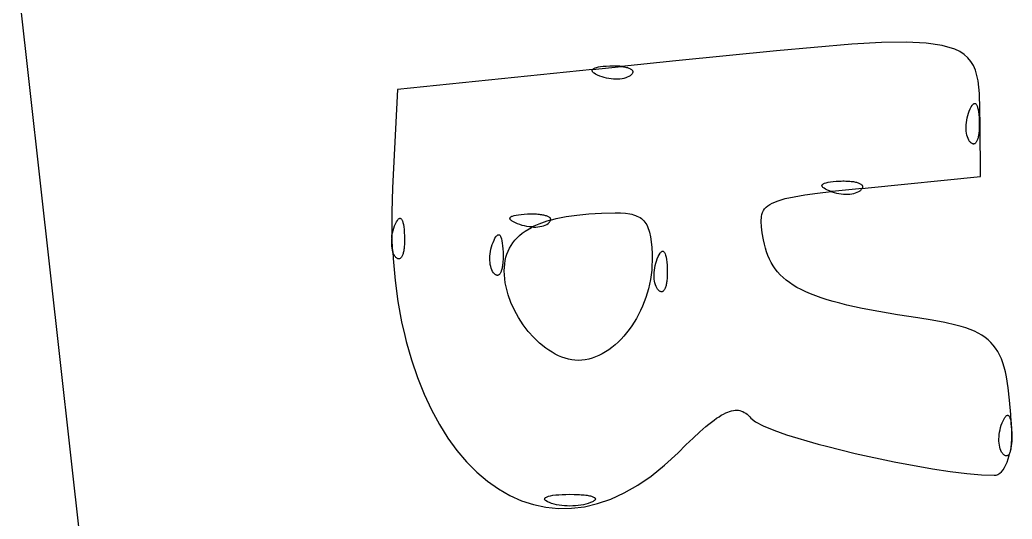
# Model space of a CAD drawing. Extents: x 70.3 to 133.4, y -81.7 to -32.
# Drawn here: x 76.0339 to 76.5136, y -64.3532 to -64.1118 of the extents above; entities that cross this region are included whole.
import ezdxf

# ---------------------------------------------------------------- set-up
doc = ezdxf.new("R2010")
doc.units = 0
doc.layers.add('BLACK', color=7, linetype='CONTINUOUS')

msp = doc.modelspace()

# ---------------------------------------------------------------- linework, layer by layer
at = {"layer": 'BLACK', "linetype": 'CONTINUOUS'}
for p, q in [((76.06367, -64.367528), (76.033922, -64.100982)), ((76.436137, -64.123609), (76.399634, -64.126742)), ((76.450389, -64.122822), (76.436137, -64.123609)), ((76.462265, -64.122615), (76.450389, -64.122822)), ((76.471983, -64.123035), (76.462265, -64.122615)), ((76.479759, -64.124127), (76.471983, -64.123035)), ((76.485811, -64.125936), (76.479759, -64.124127)), ((76.399634, -64.126742), (76.351019, -64.131651)), ((76.488258, -64.127124), (76.485811, -64.125936)), ((76.490356, -64.128509), (76.488258, -64.127124)), ((76.492132, -64.130095), (76.490356, -64.128509)), ((76.31903, -64.134188), (76.317383, -64.134277)), ((76.319804, -64.134162), (76.31903, -64.134188)), ((76.320555, -64.134149), (76.319804, -64.134162)), ((76.321284, -64.134149), (76.320555, -64.134149)), ((76.321989, -64.13416), (76.321284, -64.134149)), ((76.322669, -64.134184), (76.321989, -64.13416)), ((76.323325, -64.134219), (76.322669, -64.134184)), ((76.323955, -64.134266), (76.323325, -64.134219)), ((76.324559, -64.134323), (76.323955, -64.134266)), ((76.351019, -64.131651), (76.324764, -64.134348)), ((76.493613, -64.13189), (76.492132, -64.130095)), ((76.494825, -64.133898), (76.493613, -64.13189)), ((76.495797, -64.136125), (76.494825, -64.133898)), ((76.310786, -64.135783), (76.216504, -64.145467)), ((76.310527, -64.136275), (76.310569, -64.136104)), ((76.310531, -64.136453), (76.310527, -64.136275)), ((76.310582, -64.136636), (76.310531, -64.136453)), ((76.310569, -64.136104), (76.310657, -64.135938)), ((76.310679, -64.136825), (76.310582, -64.136636)), ((76.310657, -64.135938), (76.310786, -64.135783)), ((76.310822, -64.137019), (76.310679, -64.136825)), ((76.310786, -64.135783), (76.324764, -64.134348)), ((76.31079, -64.135778), (76.310786, -64.135783)), ((76.31097, -64.135625), (76.31079, -64.135778)), ((76.311012, -64.137219), (76.310822, -64.137019)), ((76.311194, -64.135478), (76.31097, -64.135625)), ((76.311249, -64.137423), (76.311012, -64.137219)), ((76.311465, -64.135338), (76.311194, -64.135478)), ((76.311534, -64.137632), (76.311249, -64.137423)), ((76.31178, -64.135204), (76.311465, -64.135338)), ((76.312244, -64.138065), (76.311534, -64.137632)), ((76.312545, -64.134959), (76.31178, -64.135204)), ((76.313144, -64.138516), (76.312244, -64.138065)), ((76.31349, -64.134741), (76.312545, -64.134959)), ((76.314235, -64.138983), (76.313144, -64.138516)), ((76.314611, -64.134555), (76.31349, -64.134741)), ((76.315321, -64.139383), (76.314235, -64.138983)), ((76.31591, -64.134399), (76.314611, -64.134555)), ((76.317383, -64.134277), (76.31591, -64.134399)), ((76.324764, -64.134348), (76.324559, -64.134323)), ((76.324764, -64.134348), (76.325136, -64.134392)), ((76.325136, -64.134392), (76.325686, -64.134471)), ((76.325686, -64.134471), (76.326207, -64.134561)), ((76.326207, -64.134561), (76.326699, -64.13466)), ((76.326699, -64.13466), (76.327162, -64.13477)), ((76.327162, -64.13477), (76.327595, -64.134889)), ((76.327595, -64.134889), (76.327996, -64.135017)), ((76.327996, -64.135017), (76.328366, -64.135154)), ((76.328906, -64.138824), (76.328272, -64.139235)), ((76.328366, -64.135154), (76.328704, -64.1353)), ((76.328704, -64.1353), (76.329009, -64.135455)), ((76.329189, -64.138597), (76.328906, -64.138824)), ((76.329009, -64.135455), (76.32928, -64.135617)), ((76.329449, -64.138357), (76.329189, -64.138597)), ((76.32928, -64.135617), (76.329517, -64.135788)), ((76.329674, -64.138112), (76.329449, -64.138357)), ((76.329517, -64.135788), (76.32972, -64.135966)), ((76.329858, -64.137872), (76.329674, -64.138112)), ((76.32972, -64.135966), (76.329886, -64.136152)), ((76.33, -64.137637), (76.329858, -64.137872)), ((76.329886, -64.136152), (76.330017, -64.136345)), ((76.330101, -64.137407), (76.33, -64.137637)), ((76.330017, -64.136345), (76.33011, -64.136545)), ((76.330162, -64.137182), (76.330101, -64.137407)), ((76.33011, -64.136545), (76.330143, -64.136647)), ((76.330143, -64.136647), (76.330166, -64.136751)), ((76.330178, -64.137072), (76.330162, -64.137182)), ((76.330166, -64.136751), (76.330179, -64.136856)), ((76.330183, -64.136963), (76.330178, -64.137072)), ((76.330179, -64.136856), (76.330183, -64.136963)), ((76.497127, -64.14126), (76.495797, -64.136125)), ((76.316425, -64.139723), (76.315321, -64.139383)), ((76.31754, -64.140003), (76.316425, -64.139723)), ((76.318658, -64.140224), (76.31754, -64.140003)), ((76.319771, -64.140385), (76.318658, -64.140224)), ((76.320871, -64.140488), (76.319771, -64.140385)), ((76.32195, -64.140533), (76.320871, -64.140488)), ((76.323001, -64.140519), (76.32195, -64.140533)), ((76.324016, -64.140448), (76.323001, -64.140519)), ((76.324986, -64.140319), (76.324016, -64.140448)), ((76.325905, -64.140133), (76.324986, -64.140319)), ((76.326764, -64.13989), (76.325905, -64.140133)), ((76.327556, -64.139591), (76.326764, -64.13989)), ((76.328272, -64.139235), (76.327556, -64.139591)), ((76.49782, -64.147341), (76.497127, -64.14126)), ((76.216504, -64.145467), (76.214054, -64.193092)), ((76.498163, -64.162521), (76.49782, -64.147341)), ((76.493781, -64.153894), (76.494214, -64.153184)), ((76.494214, -64.153184), (76.494424, -64.1529)), ((76.494424, -64.1529), (76.494628, -64.152663)), ((76.494628, -64.152663), (76.494828, -64.152473)), ((76.494828, -64.152473), (76.495022, -64.152329)), ((76.495022, -64.152329), (76.495211, -64.152232)), ((76.495211, -64.152232), (76.495394, -64.152182)), ((76.495394, -64.152182), (76.495572, -64.152178)), ((76.495572, -64.152178), (76.495743, -64.152219)), ((76.495743, -64.152219), (76.495909, -64.152307)), ((76.495909, -64.152307), (76.496069, -64.152441)), ((76.496069, -64.152441), (76.496222, -64.15262)), ((76.496222, -64.15262), (76.496369, -64.152845)), ((76.496369, -64.152845), (76.496509, -64.153115)), ((76.496509, -64.153115), (76.496643, -64.15343)), ((76.496643, -64.15343), (76.496889, -64.154196)), ((76.491844, -64.159191), (76.492124, -64.158076)), ((76.492124, -64.158076), (76.492464, -64.156971)), ((76.492464, -64.156971), (76.492864, -64.155885)), ((76.492863, -64.155885), (76.493331, -64.154794)), ((76.492864, -64.155885), (76.492863, -64.155885)), ((76.493331, -64.154794), (76.493781, -64.153894)), ((76.496889, -64.154196), (76.497105, -64.15514)), ((76.497105, -64.15514), (76.497292, -64.156262)), ((76.497292, -64.156262), (76.497448, -64.15756)), ((76.497448, -64.15756), (76.49757, -64.159034)), ((76.491315, -64.163601), (76.491359, -64.162522)), ((76.491359, -64.162522), (76.491462, -64.161422)), ((76.491462, -64.161422), (76.491623, -64.160309)), ((76.491623, -64.160309), (76.491844, -64.159191)), ((76.49757, -64.159034), (76.497659, -64.160681)), ((76.497659, -64.160681), (76.497685, -64.161454)), ((76.497685, -64.161454), (76.497698, -64.162206)), ((76.497699, -64.162934), (76.497687, -64.163639)), ((76.497698, -64.162206), (76.497699, -64.162934)), ((76.498285, -64.187512), (76.498163, -64.162521)), ((76.491328, -64.164652), (76.491315, -64.163601)), ((76.4914, -64.165666), (76.491328, -64.164652)), ((76.491528, -64.166637), (76.4914, -64.165666)), ((76.491714, -64.167556), (76.491528, -64.166637)), ((76.491957, -64.168415), (76.491714, -64.167556)), ((76.497376, -64.167336), (76.497287, -64.167857)), ((76.497455, -64.166787), (76.497376, -64.167336)), ((76.497524, -64.16621), (76.497455, -64.166787)), ((76.497582, -64.165606), (76.497524, -64.16621)), ((76.497628, -64.164975), (76.497582, -64.165606)), ((76.497664, -64.16432), (76.497628, -64.164975)), ((76.497687, -64.163639), (76.497664, -64.16432)), ((76.492256, -64.169206), (76.491957, -64.168415)), ((76.492612, -64.169923), (76.492256, -64.169206)), ((76.493023, -64.170556), (76.492612, -64.169923)), ((76.49325, -64.170839), (76.493023, -64.170556)), ((76.49349, -64.171099), (76.49325, -64.170839)), ((76.493735, -64.171325), (76.49349, -64.171099)), ((76.493975, -64.171508), (76.493735, -64.171325)), ((76.494211, -64.17165), (76.493975, -64.171508)), ((76.494441, -64.171752), (76.494211, -64.17165)), ((76.494665, -64.171812), (76.494441, -64.171752)), ((76.494775, -64.171828), (76.494665, -64.171812)), ((76.494884, -64.171834), (76.494775, -64.171828)), ((76.494991, -64.17183), (76.494884, -64.171834)), ((76.495096, -64.171816), (76.494991, -64.17183)), ((76.4952, -64.171793), (76.495096, -64.171816)), ((76.495303, -64.17176), (76.4952, -64.171793)), ((76.495502, -64.171667), (76.495303, -64.17176)), ((76.495695, -64.171537), (76.495502, -64.171667)), ((76.495881, -64.17137), (76.495695, -64.171537)), ((76.496059, -64.171168), (76.495881, -64.17137)), ((76.49623, -64.170931), (76.496059, -64.171168)), ((76.496393, -64.170659), (76.49623, -64.170931)), ((76.496547, -64.170354), (76.496393, -64.170659)), ((76.496693, -64.170017), (76.496547, -64.170354)), ((76.49683, -64.169647), (76.496693, -64.170017)), ((76.496959, -64.169245), (76.49683, -64.169647)), ((76.497078, -64.168812), (76.496959, -64.169245)), ((76.497187, -64.16835), (76.497078, -64.168812)), ((76.497287, -64.167857), (76.497187, -64.16835)), ((76.421652, -64.191838), (76.421694, -64.191666)), ((76.421694, -64.191666), (76.421782, -64.1915)), ((76.421782, -64.1915), (76.421915, -64.191341)), ((76.421915, -64.191341), (76.422095, -64.191187)), ((76.422095, -64.191187), (76.422319, -64.191041)), ((76.422319, -64.191041), (76.42259, -64.1909)), ((76.42259, -64.1909), (76.422905, -64.190767)), ((76.422905, -64.190767), (76.42367, -64.190521)), ((76.42367, -64.190521), (76.424615, -64.190304)), ((76.424615, -64.190304), (76.425736, -64.190117)), ((76.425736, -64.190117), (76.427035, -64.189962)), ((76.427035, -64.189962), (76.428508, -64.189839)), ((76.428508, -64.189839), (76.430155, -64.18975)), ((76.430155, -64.189751), (76.430929, -64.189725)), ((76.430155, -64.18975), (76.430155, -64.189751)), ((76.430929, -64.189725), (76.43168, -64.189712)), ((76.43168, -64.189712), (76.432409, -64.189711)), ((76.432409, -64.189711), (76.433113, -64.189723)), ((76.433113, -64.189723), (76.433794, -64.189746)), ((76.433794, -64.189746), (76.43445, -64.189781)), ((76.43445, -64.189781), (76.43508, -64.189828)), ((76.43508, -64.189828), (76.435684, -64.189886)), ((76.435684, -64.189886), (76.436261, -64.189954)), ((76.436261, -64.189954), (76.43681, -64.190034)), ((76.43681, -64.190034), (76.437332, -64.190123)), ((76.437332, -64.190123), (76.437824, -64.190223)), ((76.437824, -64.190223), (76.438287, -64.190332)), ((76.438287, -64.190332), (76.438719, -64.190451)), ((76.438719, -64.190451), (76.439121, -64.190579)), ((76.439121, -64.190579), (76.439491, -64.190717)), ((76.439491, -64.190717), (76.439829, -64.190863)), ((76.439829, -64.190863), (76.440134, -64.191017)), ((76.440134, -64.191017), (76.440405, -64.19118)), ((76.440405, -64.19118), (76.440642, -64.191351)), ((76.440642, -64.191351), (76.440844, -64.191529)), ((76.440844, -64.191529), (76.441011, -64.191714)), ((76.441011, -64.191714), (76.441141, -64.191907)), ((76.443954, -64.192969), (76.498285, -64.187512)), ((76.214054, -64.193092), (76.213681, -64.204806)), ((76.408217, -64.197307), (76.413381, -64.196448)), ((76.413381, -64.196448), (76.41947, -64.195618)), ((76.41947, -64.195618), (76.426137, -64.194832)), ((76.421656, -64.192015), (76.421652, -64.191838)), ((76.421707, -64.192199), (76.421656, -64.192015)), ((76.421804, -64.192387), (76.421707, -64.192199)), ((76.421947, -64.192582), (76.421804, -64.192387)), ((76.422137, -64.192781), (76.421947, -64.192582)), ((76.422375, -64.192986), (76.422137, -64.192781)), ((76.422659, -64.193195), (76.422375, -64.192986)), ((76.423369, -64.193628), (76.422659, -64.193195)), ((76.424269, -64.194078), (76.423369, -64.193628)), ((76.42536, -64.194546), (76.424269, -64.194078)), ((76.426137, -64.194832), (76.42536, -64.194546)), ((76.42655, -64.194783), (76.426137, -64.194832)), ((76.426137, -64.194832), (76.426446, -64.194945)), ((76.426446, -64.194945), (76.42755, -64.195285)), ((76.441083, -64.193268), (76.42655, -64.194783)), ((76.42755, -64.195285), (76.428665, -64.195565)), ((76.428665, -64.195565), (76.429783, -64.195786)), ((76.429783, -64.195786), (76.430896, -64.195948)), ((76.430896, -64.195948), (76.431996, -64.196051)), ((76.431996, -64.196051), (76.433075, -64.196095)), ((76.433075, -64.196095), (76.434126, -64.196081)), ((76.434126, -64.196081), (76.435141, -64.19601)), ((76.435141, -64.19601), (76.436111, -64.195881)), ((76.436111, -64.195881), (76.43703, -64.195695)), ((76.43703, -64.195695), (76.437889, -64.195452)), ((76.437889, -64.195452), (76.438681, -64.195153)), ((76.438681, -64.195153), (76.439397, -64.194798)), ((76.439397, -64.194798), (76.440031, -64.194386)), ((76.440031, -64.194386), (76.440314, -64.19416)), ((76.440314, -64.19416), (76.440573, -64.193919)), ((76.440573, -64.193919), (76.440799, -64.193674)), ((76.440799, -64.193674), (76.440983, -64.193434)), ((76.440983, -64.193434), (76.441083, -64.193268)), ((76.441083, -64.193268), (76.443954, -64.192969)), ((76.441125, -64.193199), (76.441083, -64.193268)), ((76.441226, -64.192969), (76.441125, -64.193199)), ((76.441141, -64.191907), (76.441235, -64.192107)), ((76.441287, -64.192745), (76.441226, -64.192969)), ((76.441235, -64.192107), (76.441268, -64.192209)), ((76.441268, -64.192209), (76.441291, -64.192313)), ((76.441303, -64.192634), (76.441287, -64.192745)), ((76.441291, -64.192313), (76.441304, -64.192419)), ((76.441308, -64.192526), (76.441303, -64.192634)), ((76.441304, -64.192419), (76.441308, -64.192526)), ((76.395479, -64.201698), (76.396466, -64.201022)), ((76.396466, -64.201022), (76.397609, -64.20039)), ((76.397609, -64.20039), (76.400398, -64.199245)), ((76.400398, -64.199245), (76.403912, -64.198228)), ((76.403912, -64.198228), (76.408217, -64.197307)), ((76.213681, -64.204806), (76.213773, -64.216131)), ((76.272858, -64.206396), (76.273802, -64.206179)), ((76.273802, -64.206179), (76.274924, -64.205992)), ((76.274924, -64.205992), (76.276222, -64.205837)), ((76.276222, -64.205837), (76.277696, -64.205714)), ((76.277696, -64.205714), (76.279343, -64.205625)), ((76.279343, -64.205626), (76.280117, -64.2056)), ((76.279343, -64.205625), (76.279343, -64.205626)), ((76.280117, -64.2056), (76.280868, -64.205587)), ((76.280868, -64.205587), (76.281596, -64.205586)), ((76.281596, -64.205586), (76.282301, -64.205598)), ((76.282301, -64.205598), (76.282982, -64.205621)), ((76.282982, -64.205621), (76.283638, -64.205656)), ((76.283638, -64.205656), (76.284268, -64.205703)), ((76.284268, -64.205703), (76.284872, -64.205761)), ((76.284872, -64.205761), (76.285449, -64.205829)), ((76.285449, -64.205829), (76.285998, -64.205909)), ((76.285998, -64.205909), (76.286519, -64.205998)), ((76.286519, -64.205998), (76.287012, -64.206098)), ((76.287012, -64.206098), (76.287475, -64.206207)), ((76.287475, -64.206207), (76.287907, -64.206326)), ((76.297917, -64.206928), (76.303187, -64.20616)), ((76.303187, -64.20616), (76.308902, -64.205601)), ((76.308902, -64.205601), (76.315064, -64.205251)), ((76.315064, -64.205251), (76.321676, -64.205107)), ((76.321676, -64.205107), (76.324263, -64.205145)), ((76.324263, -64.205145), (76.326601, -64.205303)), ((76.326601, -64.205303), (76.328701, -64.205594)), ((76.328701, -64.205594), (76.329666, -64.205795)), ((76.329666, -64.205795), (76.330575, -64.206035)), ((76.330575, -64.206035), (76.331431, -64.206315)), ((76.392371, -64.206924), (76.392595, -64.205893)), ((76.392595, -64.205893), (76.392926, -64.204932)), ((76.392926, -64.204932), (76.393372, -64.204035)), ((76.393372, -64.204035), (76.39394, -64.2032)), ((76.39394, -64.2032), (76.39464, -64.202423)), ((76.39464, -64.202423), (76.395479, -64.201698)), ((76.21505, -64.211448), (76.215518, -64.210357)), ((76.215518, -64.210357), (76.215968, -64.209457)), ((76.215968, -64.209457), (76.216401, -64.208747)), ((76.216401, -64.208747), (76.216611, -64.208463)), ((76.216611, -64.208463), (76.216815, -64.208225)), ((76.216815, -64.208225), (76.217015, -64.208035)), ((76.217015, -64.208035), (76.217209, -64.207892)), ((76.217209, -64.207892), (76.217398, -64.207795)), ((76.217398, -64.207795), (76.217581, -64.207744)), ((76.217581, -64.207744), (76.217759, -64.20774)), ((76.217759, -64.20774), (76.21793, -64.207782)), ((76.21793, -64.207782), (76.218096, -64.20787)), ((76.218096, -64.20787), (76.218256, -64.208004)), ((76.218256, -64.208004), (76.218409, -64.208183)), ((76.218409, -64.208183), (76.218556, -64.208408)), ((76.218556, -64.208408), (76.218696, -64.208678)), ((76.218696, -64.208678), (76.21883, -64.208993)), ((76.21883, -64.208993), (76.219076, -64.209758)), ((76.219076, -64.209758), (76.219293, -64.210703)), ((76.219293, -64.210703), (76.219479, -64.211824)), ((76.27084, -64.207713), (76.270882, -64.207541)), ((76.270844, -64.20789), (76.27084, -64.207713)), ((76.270894, -64.208074), (76.270844, -64.20789)), ((76.270882, -64.207541), (76.270969, -64.207375)), ((76.270991, -64.208262), (76.270894, -64.208074)), ((76.270969, -64.207375), (76.271103, -64.207216)), ((76.271135, -64.208457), (76.270991, -64.208262)), ((76.271103, -64.207216), (76.271282, -64.207062)), ((76.271325, -64.208656), (76.271135, -64.208457)), ((76.271282, -64.207062), (76.271507, -64.206916)), ((76.271562, -64.208861), (76.271325, -64.208656)), ((76.271507, -64.206916), (76.271777, -64.206775)), ((76.271846, -64.20907), (76.271562, -64.208861)), ((76.271777, -64.206775), (76.272092, -64.206642)), ((76.272556, -64.209503), (76.271846, -64.20907)), ((76.272092, -64.206642), (76.272858, -64.206396)), ((76.273456, -64.209953), (76.272556, -64.209503)), ((76.274547, -64.210421), (76.273456, -64.209953)), ((76.275633, -64.210821), (76.274547, -64.210421)), ((76.276738, -64.21116), (76.275633, -64.210821)), ((76.284737, -64.210508), (76.28162, -64.211944)), ((76.288695, -64.2091), (76.284737, -64.210508)), ((76.287868, -64.211028), (76.288585, -64.210673)), ((76.287907, -64.206326), (76.288309, -64.206455)), ((76.288309, -64.206455), (76.288679, -64.206592)), ((76.288585, -64.210673), (76.289218, -64.210261)), ((76.288679, -64.206592), (76.289017, -64.206738)), ((76.290475, -64.208617), (76.288695, -64.2091)), ((76.289017, -64.206738), (76.289322, -64.206892)), ((76.289218, -64.210261), (76.289501, -64.210035)), ((76.289322, -64.206892), (76.289593, -64.207055)), ((76.289501, -64.210035), (76.289761, -64.209794)), ((76.289593, -64.207055), (76.28983, -64.207226)), ((76.289761, -64.209794), (76.289987, -64.20955)), ((76.28983, -64.207226), (76.290032, -64.207404)), ((76.289987, -64.20955), (76.290171, -64.209309)), ((76.290032, -64.207404), (76.290199, -64.207589)), ((76.290171, -64.209309), (76.290313, -64.209074)), ((76.290199, -64.207589), (76.290329, -64.207782)), ((76.290313, -64.209074), (76.290414, -64.208844)), ((76.290329, -64.207782), (76.290423, -64.207982)), ((76.290414, -64.208844), (76.290475, -64.20862)), ((76.290423, -64.207982), (76.290455, -64.208084)), ((76.290455, -64.208084), (76.290478, -64.208188)), ((76.290475, -64.208617), (76.293087, -64.207907)), ((76.29049, -64.208509), (76.290475, -64.208617)), ((76.290475, -64.20862), (76.290475, -64.208617)), ((76.290478, -64.208188), (76.290492, -64.208294)), ((76.290496, -64.208401), (76.29049, -64.208509)), ((76.290492, -64.208294), (76.290496, -64.208401)), ((76.293087, -64.207907), (76.297917, -64.206928)), ((76.331431, -64.206315), (76.332235, -64.206638)), ((76.332235, -64.206638), (76.332987, -64.207006)), ((76.332987, -64.207006), (76.33369, -64.20742)), ((76.33369, -64.20742), (76.334345, -64.207882)), ((76.334345, -64.207882), (76.334954, -64.208394)), ((76.334954, -64.208394), (76.335517, -64.208957)), ((76.335517, -64.208957), (76.336036, -64.209575)), ((76.336036, -64.209575), (76.336513, -64.210248)), ((76.336513, -64.210248), (76.336948, -64.210978)), ((76.336948, -64.210978), (76.337345, -64.211767)), ((76.392207, -64.209212), (76.392371, -64.206924)), ((76.392368, -64.211828), (76.392207, -64.209212)), ((76.21381, -64.215871), (76.214031, -64.214753)), ((76.214031, -64.214753), (76.214311, -64.213638)), ((76.214311, -64.213638), (76.214651, -64.212534)), ((76.214651, -64.212534), (76.215051, -64.211448)), ((76.215051, -64.211448), (76.21505, -64.211448)), ((76.219479, -64.211824), (76.219635, -64.213123)), ((76.219635, -64.213123), (76.219757, -64.214596)), ((76.219757, -64.214596), (76.219846, -64.216243)), ((76.264834, -64.215829), (76.265023, -64.215732)), ((76.265023, -64.215732), (76.265206, -64.215682)), ((76.265206, -64.215682), (76.265384, -64.215678)), ((76.265384, -64.215678), (76.265555, -64.21572)), ((76.265555, -64.21572), (76.265721, -64.215807)), ((76.265721, -64.215807), (76.265881, -64.215941)), ((76.275433, -64.216039), (76.276718, -64.21498)), ((76.276718, -64.21498), (76.278109, -64.213976)), ((76.277853, -64.21144), (76.276738, -64.21116)), ((76.278971, -64.211661), (76.277853, -64.21144)), ((76.278109, -64.213976), (76.281209, -64.212133)), ((76.280083, -64.211823), (76.278971, -64.211661)), ((76.281183, -64.211926), (76.280083, -64.211823)), ((76.28162, -64.211944), (76.281183, -64.211926)), ((76.281209, -64.212133), (76.28162, -64.211944)), ((76.28162, -64.211944), (76.282263, -64.21197)), ((76.282263, -64.21197), (76.283313, -64.211956)), ((76.283313, -64.211956), (76.284328, -64.211885)), ((76.284328, -64.211885), (76.285299, -64.211756)), ((76.285299, -64.211756), (76.286217, -64.21157)), ((76.286217, -64.21157), (76.287077, -64.211327)), ((76.287077, -64.211327), (76.287868, -64.211028)), ((76.337345, -64.211767), (76.337703, -64.212618)), ((76.337703, -64.212618), (76.338024, -64.213531)), ((76.338024, -64.213531), (76.33831, -64.214509)), ((76.33831, -64.214509), (76.338781, -64.216665)), ((76.392787, -64.214806), (76.392368, -64.211828)), ((76.393398, -64.218178), (76.392787, -64.214806)), ((76.213546, -64.218084), (76.213501, -64.219163)), ((76.213501, -64.219163), (76.213515, -64.220214)), ((76.213515, -64.220214), (76.213587, -64.221229)), ((76.213649, -64.216984), (76.213546, -64.218084)), ((76.213773, -64.216131), (76.213649, -64.216984)), ((76.213773, -64.216131), (76.21381, -64.215871)), ((76.213773, -64.216172), (76.213773, -64.216131)), ((76.214158, -64.224014), (76.213773, -64.216172)), ((76.219816, -64.220538), (76.219769, -64.221168)), ((76.219851, -64.219882), (76.219816, -64.220538)), ((76.219846, -64.216243), (76.219872, -64.217017)), ((76.219874, -64.219201), (76.219851, -64.219882)), ((76.219872, -64.217017), (76.219885, -64.217768)), ((76.219886, -64.218497), (76.219874, -64.219201)), ((76.219885, -64.217768), (76.219886, -64.218497)), ((76.261936, -64.221576), (76.262276, -64.220471)), ((76.262276, -64.220471), (76.262676, -64.219385)), ((76.262676, -64.219385), (76.263143, -64.218294)), ((76.263143, -64.218294), (76.263594, -64.217394)), ((76.263594, -64.217394), (76.264026, -64.216684)), ((76.264026, -64.216684), (76.264236, -64.2164)), ((76.264236, -64.2164), (76.26444, -64.216163)), ((76.26444, -64.216163), (76.26464, -64.215973)), ((76.26464, -64.215973), (76.264834, -64.215829)), ((76.265881, -64.215941), (76.266034, -64.21612)), ((76.266034, -64.21612), (76.266181, -64.216345)), ((76.266181, -64.216345), (76.266321, -64.216615)), ((76.266321, -64.216615), (76.266455, -64.21693)), ((76.266455, -64.21693), (76.2667, -64.217696)), ((76.2667, -64.217696), (76.266917, -64.21864)), ((76.266917, -64.21864), (76.267104, -64.219762)), ((76.267104, -64.219762), (76.26726, -64.22106)), ((76.271341, -64.220833), (76.272207, -64.21955)), ((76.272207, -64.21955), (76.273178, -64.218324)), ((76.273178, -64.218324), (76.274253, -64.217153)), ((76.274253, -64.217153), (76.275433, -64.216039)), ((76.338781, -64.216665), (76.339128, -64.219103)), ((76.339128, -64.219103), (76.339362, -64.221835)), ((76.393824, -64.220191), (76.393398, -64.218178)), ((76.394321, -64.222124), (76.393824, -64.220191)), ((76.213587, -64.221229), (76.213715, -64.222199)), ((76.213715, -64.222199), (76.213901, -64.223118)), ((76.213901, -64.223118), (76.214144, -64.223977)), ((76.214144, -64.223977), (76.214158, -64.224014)), ((76.214444, -64.224769), (76.214158, -64.224014)), ((76.214158, -64.224014), (76.214314, -64.227177)), ((76.214799, -64.225485), (76.214444, -64.224769)), ((76.219017, -64.225209), (76.21888, -64.225579)), ((76.219146, -64.224807), (76.219017, -64.225209)), ((76.219265, -64.224375), (76.219146, -64.224807)), ((76.219374, -64.223912), (76.219265, -64.224375)), ((76.219474, -64.22342), (76.219374, -64.223912)), ((76.219563, -64.222898), (76.219474, -64.22342)), ((76.219642, -64.222349), (76.219563, -64.222898)), ((76.219711, -64.221772), (76.219642, -64.222349)), ((76.219769, -64.221168), (76.219711, -64.221772)), ((76.261171, -64.226022), (76.261274, -64.224922)), ((76.261274, -64.224922), (76.261436, -64.223809)), ((76.261436, -64.223809), (76.261656, -64.222691)), ((76.261656, -64.222691), (76.261936, -64.221576)), ((76.26726, -64.22106), (76.267382, -64.222534)), ((76.267382, -64.222534), (76.267471, -64.224181)), ((76.267471, -64.224181), (76.267497, -64.224954)), ((76.267497, -64.224954), (76.26751, -64.225706)), ((76.268904, -64.226528), (76.26936, -64.225019)), ((76.26936, -64.225019), (76.269917, -64.223567)), ((76.269917, -64.223567), (76.270577, -64.222171)), ((76.270577, -64.222171), (76.271341, -64.220833)), ((76.339362, -64.221835), (76.339494, -64.224877)), ((76.339494, -64.224877), (76.339535, -64.228244)), ((76.342518, -64.226232), (76.342968, -64.225332)), ((76.342968, -64.225332), (76.343401, -64.224622)), ((76.343401, -64.224622), (76.343611, -64.224338)), ((76.343611, -64.224338), (76.343815, -64.2241)), ((76.343815, -64.2241), (76.344015, -64.22391)), ((76.344015, -64.22391), (76.344209, -64.223767)), ((76.344209, -64.223767), (76.344398, -64.22367)), ((76.344398, -64.22367), (76.344581, -64.223619)), ((76.344581, -64.223619), (76.344759, -64.223615)), ((76.344759, -64.223615), (76.34493, -64.223657)), ((76.34493, -64.223657), (76.345096, -64.223745)), ((76.345096, -64.223745), (76.345256, -64.223878)), ((76.345256, -64.223878), (76.345409, -64.224058)), ((76.345409, -64.224058), (76.345556, -64.224283)), ((76.345556, -64.224283), (76.345696, -64.224553)), ((76.345696, -64.224553), (76.34583, -64.224868)), ((76.34583, -64.224868), (76.346076, -64.225633)), ((76.394893, -64.223979), (76.394321, -64.222124)), ((76.395546, -64.225759), (76.394893, -64.223979)), ((76.214314, -64.227177), (76.215287, -64.237805)), ((76.21521, -64.226119), (76.214799, -64.225485)), ((76.215437, -64.226402), (76.21521, -64.226119)), ((76.215677, -64.226661), (76.215437, -64.226402)), ((76.215922, -64.226887), (76.215677, -64.226661)), ((76.216163, -64.227071), (76.215922, -64.226887)), ((76.216398, -64.227213), (76.216163, -64.227071)), ((76.216628, -64.227314), (76.216398, -64.227213)), ((76.216852, -64.227375), (76.216628, -64.227314)), ((76.216962, -64.22739), (76.216852, -64.227375)), ((76.217071, -64.227396), (76.216962, -64.22739)), ((76.217178, -64.227392), (76.217071, -64.227396)), ((76.217284, -64.227379), (76.217178, -64.227392)), ((76.217387, -64.227355), (76.217284, -64.227379)), ((76.21749, -64.227323), (76.217387, -64.227355)), ((76.217689, -64.227229), (76.21749, -64.227323)), ((76.217882, -64.227099), (76.217689, -64.227229)), ((76.218068, -64.226932), (76.217882, -64.227099)), ((76.218246, -64.22673), (76.218068, -64.226932)), ((76.218417, -64.226493), (76.218246, -64.22673)), ((76.21858, -64.226222), (76.218417, -64.226493)), ((76.218734, -64.225917), (76.21858, -64.226222)), ((76.21888, -64.225579), (76.218734, -64.225917)), ((76.261127, -64.227101), (76.261171, -64.226022)), ((76.26114, -64.228152), (76.261127, -64.227101)), ((76.261212, -64.229166), (76.26114, -64.228152)), ((76.261341, -64.230137), (76.261212, -64.229166)), ((76.261527, -64.231056), (76.261341, -64.230137)), ((76.267336, -64.22971), (76.267268, -64.230287)), ((76.267394, -64.229106), (76.267336, -64.22971)), ((76.267441, -64.228475), (76.267394, -64.229106)), ((76.267476, -64.22782), (76.267441, -64.228475)), ((76.267499, -64.227139), (76.267476, -64.22782)), ((76.267511, -64.226434), (76.267499, -64.227139)), ((76.26751, -64.225706), (76.267511, -64.226434)), ((76.268098, -64.233139), (76.268299, -64.229718)), ((76.268299, -64.229718), (76.268551, -64.228094)), ((76.268551, -64.228094), (76.268904, -64.226528)), ((76.339535, -64.228244), (76.339484, -64.230537)), ((76.341031, -64.230628), (76.341311, -64.229513)), ((76.341311, -64.229513), (76.341651, -64.228409)), ((76.341651, -64.228409), (76.342051, -64.227323)), ((76.34205, -64.227323), (76.342518, -64.226232)), ((76.342051, -64.227323), (76.34205, -64.227323)), ((76.346076, -64.225633), (76.346292, -64.226578)), ((76.346292, -64.226578), (76.346479, -64.227699)), ((76.346479, -64.227699), (76.346635, -64.228998)), ((76.346635, -64.228998), (76.346757, -64.230471)), ((76.396285, -64.227466), (76.395546, -64.225759)), ((76.397115, -64.229104), (76.396285, -64.227466)), ((76.398043, -64.230675), (76.397115, -64.229104)), ((76.261769, -64.231915), (76.261527, -64.231056)), ((76.262069, -64.232706), (76.261769, -64.231915)), ((76.262424, -64.233423), (76.262069, -64.232706)), ((76.262835, -64.234056), (76.262424, -64.233423)), ((76.263062, -64.234339), (76.262835, -64.234056)), ((76.263302, -64.234599), (76.263062, -64.234339)), ((76.263547, -64.234825), (76.263302, -64.234599)), ((76.263787, -64.235008), (76.263547, -64.234825)), ((76.265693, -64.23487), (76.265507, -64.235037)), ((76.265871, -64.234668), (76.265693, -64.23487)), ((76.266042, -64.234431), (76.265871, -64.234668)), ((76.266205, -64.234159), (76.266042, -64.234431)), ((76.266359, -64.233855), (76.266205, -64.234159)), ((76.266505, -64.233517), (76.266359, -64.233855)), ((76.266642, -64.233147), (76.266505, -64.233517)), ((76.266771, -64.232745), (76.266642, -64.233147)), ((76.26689, -64.232312), (76.266771, -64.232745)), ((76.266999, -64.23185), (76.26689, -64.232312)), ((76.267099, -64.231357), (76.266999, -64.23185)), ((76.267188, -64.230836), (76.267099, -64.231357)), ((76.267268, -64.230287), (76.267188, -64.230836)), ((76.268153, -64.235048), (76.268098, -64.233139)), ((76.339334, -64.232821), (76.339086, -64.235092)), ((76.339484, -64.230537), (76.339334, -64.232821)), ((76.340502, -64.235038), (76.340546, -64.233959)), ((76.340546, -64.233959), (76.340649, -64.232859)), ((76.340649, -64.232859), (76.34081, -64.231746)), ((76.34081, -64.231746), (76.341031, -64.230628)), ((76.346757, -64.230471), (76.346846, -64.232118)), ((76.346846, -64.232118), (76.346872, -64.232892)), ((76.346872, -64.232892), (76.346885, -64.233643)), ((76.346886, -64.234372), (76.346874, -64.235076)), ((76.346885, -64.233643), (76.346886, -64.234372)), ((76.399072, -64.232181), (76.398043, -64.230675)), ((76.400208, -64.233626), (76.399072, -64.232181)), ((76.401456, -64.235011), (76.400208, -64.233626)), ((76.215287, -64.237805), (76.216676, -64.24804)), ((76.264023, -64.23515), (76.263787, -64.235008)), ((76.264253, -64.235252), (76.264023, -64.23515)), ((76.264477, -64.235313), (76.264253, -64.235252)), ((76.264587, -64.235328), (76.264477, -64.235313)), ((76.264696, -64.235334), (76.264587, -64.235328)), ((76.264803, -64.23533), (76.264696, -64.235334)), ((76.264909, -64.235316), (76.264803, -64.23533)), ((76.265013, -64.235293), (76.264909, -64.235316)), ((76.265115, -64.23526), (76.265013, -64.235293)), ((76.265315, -64.235167), (76.265115, -64.23526)), ((76.265507, -64.235037), (76.265315, -64.235167)), ((76.268315, -64.236968), (76.268153, -64.235048)), ((76.268581, -64.238895), (76.268315, -64.236968)), ((76.268946, -64.240824), (76.268581, -64.238895)), ((76.338313, -64.239578), (76.337794, -64.241784)), ((76.338745, -64.237345), (76.338313, -64.239578)), ((76.339086, -64.235092), (76.338745, -64.237345)), ((76.340515, -64.236089), (76.340502, -64.235038)), ((76.340587, -64.237104), (76.340515, -64.236089)), ((76.340715, -64.238074), (76.340587, -64.237104)), ((76.340901, -64.238993), (76.340715, -64.238074)), ((76.341144, -64.239852), (76.340901, -64.238993)), ((76.346374, -64.239787), (76.346265, -64.24025)), ((76.346474, -64.239295), (76.346374, -64.239787)), ((76.346563, -64.238774), (76.346474, -64.239295)), ((76.346642, -64.238224), (76.346563, -64.238774)), ((76.346711, -64.237647), (76.346642, -64.238224)), ((76.346769, -64.237043), (76.346711, -64.237647)), ((76.346815, -64.236413), (76.346769, -64.237043)), ((76.346851, -64.235757), (76.346815, -64.236413)), ((76.346874, -64.235076), (76.346851, -64.235757)), ((76.402823, -64.23634), (76.401456, -64.235011)), ((76.404312, -64.237615), (76.402823, -64.23634)), ((76.40593, -64.238839), (76.404312, -64.237615)), ((76.407681, -64.240015), (76.40593, -64.238839)), ((76.269407, -64.24275), (76.268946, -64.240824)), ((76.26996, -64.244668), (76.269407, -64.24275)), ((76.337191, -64.243962), (76.336507, -64.246105)), ((76.337794, -64.241784), (76.337191, -64.243962)), ((76.341443, -64.240644), (76.341144, -64.239852)), ((76.341799, -64.24136), (76.341443, -64.240644)), ((76.34221, -64.241994), (76.341799, -64.24136)), ((76.342437, -64.242277), (76.34221, -64.241994)), ((76.342677, -64.242536), (76.342437, -64.242277)), ((76.342922, -64.242762), (76.342677, -64.242536)), ((76.343162, -64.242946), (76.342922, -64.242762)), ((76.343398, -64.243088), (76.343162, -64.242946)), ((76.343628, -64.243189), (76.343398, -64.243088)), ((76.343852, -64.24325), (76.343628, -64.243189)), ((76.343962, -64.243265), (76.343852, -64.24325)), ((76.344071, -64.243271), (76.343962, -64.243265)), ((76.344178, -64.243267), (76.344071, -64.243271)), ((76.344283, -64.243254), (76.344178, -64.243267)), ((76.344387, -64.24323), (76.344283, -64.243254)), ((76.34449, -64.243198), (76.344387, -64.24323)), ((76.344689, -64.243104), (76.34449, -64.243198)), ((76.344882, -64.242974), (76.344689, -64.243104)), ((76.345068, -64.242807), (76.344882, -64.242974)), ((76.345246, -64.242605), (76.345068, -64.242807)), ((76.345417, -64.242368), (76.345246, -64.242605)), ((76.34558, -64.242097), (76.345417, -64.242368)), ((76.345734, -64.241792), (76.34558, -64.242097)), ((76.34588, -64.241454), (76.345734, -64.241792)), ((76.346017, -64.241084), (76.34588, -64.241454)), ((76.346146, -64.240682), (76.346017, -64.241084)), ((76.346265, -64.24025), (76.346146, -64.240682)), ((76.40957, -64.241145), (76.407681, -64.240015)), ((76.411604, -64.242231), (76.40957, -64.241145)), ((76.413787, -64.243277), (76.411604, -64.242231)), ((76.416124, -64.244286), (76.413787, -64.243277)), ((76.418622, -64.245259), (76.416124, -64.244286)), ((76.216676, -64.24804), (76.218466, -64.257869)), ((76.271326, -64.248463), (76.26996, -64.244668)), ((76.273011, -64.252171), (76.271326, -64.248463)), ((76.335744, -64.24821), (76.334907, -64.250272)), ((76.336507, -64.246105), (76.335744, -64.24821)), ((76.421284, -64.2462), (76.418622, -64.245259)), ((76.424116, -64.247111), (76.421284, -64.2462)), ((76.427124, -64.247994), (76.424116, -64.247111)), ((76.430313, -64.248853), (76.427124, -64.247994)), ((76.433688, -64.249691), (76.430313, -64.248853)), ((76.274987, -64.255754), (76.273011, -64.252171)), ((76.333997, -64.252288), (76.333019, -64.254253)), ((76.334907, -64.250272), (76.333997, -64.252288)), ((76.441017, -64.25131), (76.433688, -64.249691)), ((76.449153, -64.252875), (76.441017, -64.25131)), ((76.458139, -64.254405), (76.449153, -64.252875)), ((76.218466, -64.257869), (76.219971, -64.264384)), ((76.27722, -64.259175), (76.274987, -64.255754)), ((76.33087, -64.258015), (76.329704, -64.259803)), ((76.331976, -64.256164), (76.33087, -64.258015)), ((76.333019, -64.254253), (76.331976, -64.256164)), ((76.468016, -64.255922), (76.458139, -64.254405)), ((76.474888, -64.256996), (76.468016, -64.255922)), ((76.481006, -64.258124), (76.474888, -64.256996)), ((76.486418, -64.259359), (76.481006, -64.258124)), ((76.279681, -64.262396), (76.27722, -64.259175)), ((76.282338, -64.265378), (76.279681, -64.262396)), ((76.327207, -64.263171), (76.325882, -64.264744)), ((76.328482, -64.261523), (76.327207, -64.263171)), ((76.329704, -64.259803), (76.328482, -64.261523)), ((76.488873, -64.260034), (76.486418, -64.259359)), ((76.491169, -64.260757), (76.488873, -64.260034)), ((76.49331, -64.261534), (76.491169, -64.260757)), ((76.495304, -64.262372), (76.49331, -64.261534)), ((76.497155, -64.263279), (76.495304, -64.262372)), ((76.498869, -64.26426), (76.497155, -64.263279)), ((76.219971, -64.264384), (76.220639, -64.267275)), ((76.220639, -64.267275), (76.223179, -64.276244)), ((76.28516, -64.268086), (76.282338, -64.265378)), ((76.288116, -64.27048), (76.28516, -64.268086)), ((76.323094, -64.267644), (76.321638, -64.268964)), ((76.32451, -64.266236), (76.323094, -64.267644)), ((76.325882, -64.264744), (76.32451, -64.266236)), ((76.500453, -64.265323), (76.498869, -64.26426)), ((76.501911, -64.266475), (76.500453, -64.265323)), ((76.503249, -64.267722), (76.501911, -64.266475)), ((76.504474, -64.269071), (76.503249, -64.267722)), ((76.289634, -64.271548), (76.288116, -64.27048)), ((76.291175, -64.272524), (76.289634, -64.271548)), ((76.292733, -64.273402), (76.291175, -64.272524)), ((76.315466, -64.273273), (76.313853, -64.274087)), ((76.317055, -64.27235), (76.315466, -64.273273)), ((76.318615, -64.271321), (76.317055, -64.27235)), ((76.320143, -64.270191), (76.318615, -64.271321)), ((76.321638, -64.268964), (76.320143, -64.270191)), ((76.50559, -64.27053), (76.504474, -64.269071)), ((76.506604, -64.272105), (76.50559, -64.27053)), ((76.507521, -64.273802), (76.506604, -64.272105)), ((76.223179, -64.276244), (76.226071, -64.28476)), ((76.294305, -64.274179), (76.292733, -64.273402)), ((76.295888, -64.274849), (76.294305, -64.274179)), ((76.297477, -64.275408), (76.295888, -64.274849)), ((76.299068, -64.275851), (76.297477, -64.275408)), ((76.300657, -64.276173), (76.299068, -64.275851)), ((76.302242, -64.27637), (76.300657, -64.276173)), ((76.303817, -64.276436), (76.302242, -64.27637)), ((76.305516, -64.276367), (76.303817, -64.276436)), ((76.307209, -64.276164), (76.305516, -64.276367)), ((76.308892, -64.27583), (76.307209, -64.276164)), ((76.310562, -64.27537), (76.308892, -64.27583)), ((76.312217, -64.274787), (76.310562, -64.27537)), ((76.313853, -64.274087), (76.312217, -64.274787)), ((76.508347, -64.27563), (76.507521, -64.273802)), ((76.509088, -64.277594), (76.508347, -64.27563)), ((76.509749, -64.279701), (76.509088, -64.277594)), ((76.510336, -64.281959), (76.509749, -64.279701)), ((76.510856, -64.284373), (76.510336, -64.281959)), ((76.226071, -64.28476), (76.229297, -64.292809)), ((76.511712, -64.289702), (76.510856, -64.284373)), ((76.512364, -64.295741), (76.511712, -64.289702)), ((76.229297, -64.292809), (76.232843, -64.300375)), ((76.512858, -64.302545), (76.512364, -64.295741)), ((76.232843, -64.300375), (76.23669, -64.307444)), ((76.374071, -64.302381), (76.375098, -64.301864)), ((76.375098, -64.301864), (76.376082, -64.301433)), ((76.376082, -64.301433), (76.377027, -64.301085)), ((76.377027, -64.301085), (76.377934, -64.30082)), ((76.377934, -64.30082), (76.378806, -64.300637)), ((76.378806, -64.300637), (76.379644, -64.300535)), ((76.379644, -64.300535), (76.380452, -64.300512)), ((76.380452, -64.300512), (76.381231, -64.300567)), ((76.381231, -64.300567), (76.381984, -64.300701)), ((76.381984, -64.300701), (76.382713, -64.30091)), ((76.382713, -64.30091), (76.383421, -64.301195)), ((76.383421, -64.301195), (76.384108, -64.301555)), ((76.384108, -64.301555), (76.384779, -64.301987)), ((76.384779, -64.301987), (76.385435, -64.302492)), ((76.366898, -64.307326), (76.368225, -64.306277)), ((76.368225, -64.306277), (76.369497, -64.305319)), ((76.369497, -64.305319), (76.370715, -64.304452)), ((76.370715, -64.304452), (76.371882, -64.303674)), ((76.371882, -64.303674), (76.373, -64.302984)), ((76.373, -64.302984), (76.374071, -64.302381)), ((76.385435, -64.302492), (76.386078, -64.303067)), ((76.386078, -64.303067), (76.38671, -64.303713)), ((76.38671, -64.303713), (76.387335, -64.304428)), ((76.387335, -64.304428), (76.38951, -64.306159)), ((76.38951, -64.306159), (76.393227, -64.308089)), ((76.508339, -64.307784), (76.508739, -64.306698)), ((76.508738, -64.306698), (76.509206, -64.305607)), ((76.508739, -64.306698), (76.508738, -64.306698)), ((76.509206, -64.305607), (76.509656, -64.304707)), ((76.509656, -64.304707), (76.510089, -64.303997)), ((76.510089, -64.303997), (76.510299, -64.303713)), ((76.510299, -64.303713), (76.510503, -64.303475)), ((76.510503, -64.303475), (76.510703, -64.303285)), ((76.510703, -64.303285), (76.510897, -64.303142)), ((76.510897, -64.303142), (76.511086, -64.303045)), ((76.511086, -64.303045), (76.511269, -64.302994)), ((76.511269, -64.302994), (76.511447, -64.30299)), ((76.511447, -64.30299), (76.511618, -64.303032)), ((76.511618, -64.303032), (76.511784, -64.30312)), ((76.511784, -64.30312), (76.511944, -64.303253)), ((76.511944, -64.303253), (76.512097, -64.303433)), ((76.512097, -64.303433), (76.512244, -64.303658)), ((76.512244, -64.303658), (76.512384, -64.303928)), ((76.512384, -64.303928), (76.512518, -64.304243)), ((76.512518, -64.304243), (76.512764, -64.305008)), ((76.512764, -64.305008), (76.512981, -64.305953)), ((76.513049, -64.306361), (76.512858, -64.302545)), ((76.512981, -64.305953), (76.513049, -64.306361)), ((76.513049, -64.306361), (76.513239, -64.310171)), ((76.513167, -64.307074), (76.513049, -64.306361)), ((76.23669, -64.307444), (76.240824, -64.314)), ((76.359344, -64.313979), (76.362558, -64.311032)), ((76.362558, -64.311032), (76.364066, -64.309702)), ((76.364066, -64.309702), (76.365512, -64.308467)), ((76.365512, -64.308467), (76.366898, -64.307326)), ((76.393227, -64.308089), (76.398304, -64.310176)), ((76.398304, -64.310176), (76.404557, -64.312375)), ((76.507337, -64.312234), (76.507498, -64.311121)), ((76.507498, -64.311121), (76.507719, -64.310003)), ((76.507719, -64.310003), (76.507999, -64.308888)), ((76.507999, -64.308888), (76.508339, -64.307784)), ((76.513323, -64.308373), (76.513167, -64.307074)), ((76.513239, -64.310171), (76.513285, -64.312394)), ((76.513445, -64.309846), (76.513323, -64.308373)), ((76.513534, -64.311493), (76.513445, -64.309846)), ((76.51356, -64.312267), (76.513534, -64.311493)), ((76.240824, -64.314), (76.245227, -64.320027)), ((76.355852, -64.317318), (76.359344, -64.313979)), ((76.404557, -64.312375), (76.419865, -64.316943)), ((76.507189, -64.314413), (76.507234, -64.313334)), ((76.507203, -64.315464), (76.507189, -64.314413)), ((76.507274, -64.316479), (76.507203, -64.315464)), ((76.507234, -64.313334), (76.507337, -64.312234)), ((76.507403, -64.317449), (76.507274, -64.316479)), ((76.513235, -64.314555), (76.513093, -64.316643)), ((76.513285, -64.312394), (76.513235, -64.314555)), ((76.513399, -64.317022), (76.513457, -64.316418)), ((76.513457, -64.316418), (76.513503, -64.315788)), ((76.513503, -64.315788), (76.513539, -64.315132)), ((76.513539, -64.315132), (76.513562, -64.314452)), ((76.513573, -64.313018), (76.51356, -64.312267)), ((76.513562, -64.314452), (76.513574, -64.313747)), ((76.513574, -64.313747), (76.513573, -64.313018)), ((76.245227, -64.320027), (76.249884, -64.325512)), ((76.345588, -64.327112), (76.352064, -64.321057)), ((76.352064, -64.321057), (76.355852, -64.317318)), ((76.419865, -64.316943), (76.423793, -64.317936)), ((76.423793, -64.317936), (76.437687, -64.321449)), ((76.507589, -64.318368), (76.507403, -64.317449)), ((76.507832, -64.319227), (76.507589, -64.318368)), ((76.508132, -64.320019), (76.507832, -64.319227)), ((76.508487, -64.320735), (76.508132, -64.320019)), ((76.508898, -64.321369), (76.508487, -64.320735)), ((76.512164, -64.322353), (76.51242, -64.321172)), ((76.51242, -64.321172), (76.512267, -64.321472)), ((76.512553, -64.320553), (76.51242, -64.321172)), ((76.51242, -64.321172), (76.512422, -64.321167)), ((76.512422, -64.321167), (76.512568, -64.320829)), ((76.512865, -64.318646), (76.512553, -64.320553)), ((76.512568, -64.320829), (76.512705, -64.320459)), ((76.512705, -64.320459), (76.512833, -64.320057)), ((76.512833, -64.320057), (76.512952, -64.319625)), ((76.513093, -64.316643), (76.512865, -64.318646)), ((76.512952, -64.319625), (76.513062, -64.319162)), ((76.513062, -64.319162), (76.513162, -64.31867)), ((76.513162, -64.31867), (76.513251, -64.318149)), ((76.513251, -64.318149), (76.51333, -64.317599)), ((76.51333, -64.317599), (76.513399, -64.317022)), ((76.249884, -64.325512), (76.254778, -64.330439)), ((76.437687, -64.321449), (76.456563, -64.32555)), ((76.456563, -64.32555), (76.475029, -64.328904)), ((76.509125, -64.321652), (76.508898, -64.321369)), ((76.509365, -64.321911), (76.509125, -64.321652)), ((76.50961, -64.322137), (76.509365, -64.321911)), ((76.50985, -64.322321), (76.50961, -64.322137)), ((76.510086, -64.322463), (76.50985, -64.322321)), ((76.510316, -64.322564), (76.510086, -64.322463)), ((76.51054, -64.322625), (76.510316, -64.322564)), ((76.51065, -64.322641), (76.51054, -64.322625)), ((76.510566, -64.326998), (76.511166, -64.325587)), ((76.510759, -64.322646), (76.51065, -64.322641)), ((76.510866, -64.322642), (76.510759, -64.322646)), ((76.510971, -64.322629), (76.510866, -64.322642)), ((76.511075, -64.322606), (76.510971, -64.322629)), ((76.511178, -64.322573), (76.511075, -64.322606)), ((76.511166, -64.325587), (76.5117, -64.324035)), ((76.511377, -64.322479), (76.511178, -64.322573)), ((76.51157, -64.322349), (76.511377, -64.322479)), ((76.511756, -64.322182), (76.51157, -64.322349)), ((76.5117, -64.324035), (76.512164, -64.322353)), ((76.511934, -64.32198), (76.511756, -64.322182)), ((76.512105, -64.321743), (76.511934, -64.32198)), ((76.512267, -64.321472), (76.512105, -64.321743)), ((76.254778, -64.330439), (76.259892, -64.334793)), ((76.339089, -64.332367), (76.345588, -64.327112)), ((76.475029, -64.328904), (76.483653, -64.330194)), ((76.483653, -64.330194), (76.491625, -64.331168)), ((76.507596, -64.331013), (76.508415, -64.330276)), ((76.508415, -64.330276), (76.509187, -64.329354)), ((76.509187, -64.329354), (76.509905, -64.328258)), ((76.509905, -64.328258), (76.510566, -64.326998)), ((76.259892, -64.334793), (76.265212, -64.338558)), ((76.332582, -64.336837), (76.339089, -64.332367)), ((76.491625, -64.331168), (76.498765, -64.331784)), ((76.498765, -64.331784), (76.504888, -64.331998)), ((76.504888, -64.331998), (76.505362, -64.33197)), ((76.505362, -64.33197), (76.505828, -64.331886)), ((76.505828, -64.331886), (76.506285, -64.331746)), ((76.506285, -64.331746), (76.506732, -64.331553)), ((76.506732, -64.331553), (76.507169, -64.331309)), ((76.507169, -64.331309), (76.507596, -64.331013)), ((76.265212, -64.338558), (76.27072, -64.34172)), ((76.326085, -64.340539), (76.332582, -64.336837)), ((76.27072, -64.34172), (76.2764, -64.344264)), ((76.2764, -64.344264), (76.282236, -64.346174)), ((76.287599, -64.343461), (76.287611, -64.343289)), ((76.287639, -64.343639), (76.287599, -64.343461)), ((76.287611, -64.343289), (76.287675, -64.343121)), ((76.287733, -64.34382), (76.287639, -64.343639)), ((76.287675, -64.343121), (76.28779, -64.342959)), ((76.28788, -64.344006), (76.287733, -64.34382)), ((76.28779, -64.342959), (76.287955, -64.342802)), ((76.288082, -64.344196), (76.28788, -64.344006)), ((76.287955, -64.342802), (76.28817, -64.34265)), ((76.288338, -64.344389), (76.288082, -64.344196)), ((76.28817, -64.34265), (76.288748, -64.342365)), ((76.289018, -64.344785), (76.288338, -64.344389)), ((76.288748, -64.342365), (76.289517, -64.342107)), ((76.289926, -64.345193), (76.289018, -64.344785)), ((76.289517, -64.342107), (76.290474, -64.341876)), ((76.290988, -64.34558), (76.289926, -64.345193)), ((76.290474, -64.341876), (76.291611, -64.341674)), ((76.291611, -64.341674), (76.292926, -64.341505)), ((76.292926, -64.341505), (76.294412, -64.34137)), ((76.294412, -64.34137), (76.296064, -64.341271)), ((76.296064, -64.341271), (76.297878, -64.34121)), ((76.297878, -64.34121), (76.299848, -64.341189)), ((76.299848, -64.341189), (76.301818, -64.34121)), ((76.301818, -64.34121), (76.302745, -64.341236)), ((76.302745, -64.341236), (76.303632, -64.341271)), ((76.303632, -64.341271), (76.304479, -64.341316)), ((76.304479, -64.341316), (76.305284, -64.34137)), ((76.305284, -64.34137), (76.306048, -64.341433)), ((76.306048, -64.341433), (76.30677, -64.341505)), ((76.30677, -64.341505), (76.307449, -64.341586)), ((76.307449, -64.341586), (76.308085, -64.341674)), ((76.308085, -64.341674), (76.308676, -64.341771)), ((76.308676, -64.341771), (76.309223, -64.341876)), ((76.30977, -64.345193), (76.308708, -64.34558)), ((76.309223, -64.341876), (76.309724, -64.341987)), ((76.309724, -64.341987), (76.310179, -64.342107)), ((76.310252, -64.344988), (76.30977, -64.345193)), ((76.310179, -64.342107), (76.310587, -64.342233)), ((76.310678, -64.344785), (76.310252, -64.344988)), ((76.310587, -64.342233), (76.310948, -64.342365)), ((76.311046, -64.344585), (76.310678, -64.344785)), ((76.310948, -64.342365), (76.311261, -64.342505)), ((76.311358, -64.344389), (76.311046, -64.344585)), ((76.311261, -64.342505), (76.311526, -64.34265)), ((76.311614, -64.344196), (76.311358, -64.344389)), ((76.311526, -64.34265), (76.311741, -64.342802)), ((76.311816, -64.344006), (76.311614, -64.344196)), ((76.311741, -64.342802), (76.311906, -64.342959)), ((76.311963, -64.34382), (76.311816, -64.344006)), ((76.311906, -64.342959), (76.31197, -64.343039)), ((76.312016, -64.343729), (76.311963, -64.34382)), ((76.31197, -64.343039), (76.312021, -64.343121)), ((76.312057, -64.343639), (76.312016, -64.343729)), ((76.312021, -64.343121), (76.31206, -64.343204)), ((76.312083, -64.343549), (76.312057, -64.343639)), ((76.31206, -64.343204), (76.312085, -64.343289)), ((76.312097, -64.343461), (76.312083, -64.343549)), ((76.312085, -64.343289), (76.312097, -64.343374)), ((76.312097, -64.343374), (76.312097, -64.343461)), ((76.313185, -64.345693), (76.319614, -64.343486)), ((76.319614, -64.343486), (76.326085, -64.340539)), ((76.282236, -64.346174), (76.288212, -64.347435)), ((76.288212, -64.347435), (76.294311, -64.348033)), ((76.292122, -64.345915), (76.290988, -64.34558)), ((76.293316, -64.346199), (76.292122, -64.345915)), ((76.294562, -64.346432), (76.293316, -64.346199)), ((76.294311, -64.348033), (76.300517, -64.347952)), ((76.295848, -64.346612), (76.294562, -64.346432)), ((76.297164, -64.346741), (76.295848, -64.346612)), ((76.298501, -64.346819), (76.297164, -64.346741)), ((76.299848, -64.346844), (76.298501, -64.346819)), ((76.301195, -64.346819), (76.299848, -64.346844)), ((76.300517, -64.347952), (76.306813, -64.347177)), ((76.302532, -64.346741), (76.301195, -64.346819)), ((76.303848, -64.346612), (76.302532, -64.346741)), ((76.305134, -64.346432), (76.303848, -64.346612)), ((76.30638, -64.346199), (76.305134, -64.346432)), ((76.307574, -64.345915), (76.30638, -64.346199)), ((76.306813, -64.347177), (76.313185, -64.345693)), ((76.308708, -64.34558), (76.307574, -64.345915))]:
    msp.add_line(p, q, dxfattribs=at)

doc.saveas('drawing.dxf')
